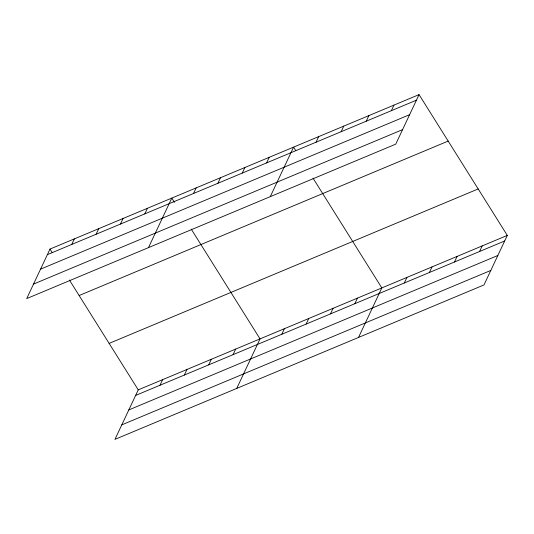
<?xml version="1.0" encoding="UTF-8"?>
<svg xmlns="http://www.w3.org/2000/svg" width="534" height="534" viewBox="0 0 534 534"><rect width="100%" height="100%" fill="white"/><g stroke="black" fill="none" stroke-linecap="round" stroke-linejoin="round"><path stroke-width="0.8" d="M419.05 94.618L50.002 249.071L26.7 298.593L395.747 144.14L419.05 94.618L507.3 235.407L483.998 284.929L114.95 439.382L138.253 389.86L507.3 235.407M71.736 244.452L74.359 238.878M96.093 234.259L98.717 228.686M120.45 224.066L123.074 218.486M144.807 213.874L147.431 208.293M148.485 247.622L171.788 198.101L174.438 202.326M193.522 193.482L196.145 187.908M217.879 183.289L220.502 177.715M242.236 173.096L244.859 167.522M159.986 385.248L162.61 379.667M266.593 162.903L269.216 157.323M184.343 375.048L186.967 369.475M270.271 196.652L293.573 147.13L295.783 150.655M208.701 364.856L211.324 359.282M316.048 142.204L318.671 136.631M233.058 354.663L235.681 349.089M341.139 131.704L343.762 126.124M236.736 388.412L260.038 338.896L191.205 229.073M366.237 121.198L368.861 115.624M281.772 334.277L284.395 328.697M391.329 110.698L393.959 105.118M306.129 324.085L308.752 318.504M330.486 313.885L333.109 308.312M354.843 303.692L357.466 298.119M358.521 337.441L381.823 287.926L312.991 178.109M404.291 283L406.921 277.42M429.389 272.494L432.013 266.92M454.487 261.994L457.111 256.413M479.579 251.487L482.202 245.914M47.379 254.645L416.427 100.192M40.557 269.149L409.605 114.697M33.522 284.088L402.576 129.635M79.125 295.529L448.173 141.076M109.13 343.402L478.177 188.949M135.629 395.44L504.677 240.988M128.801 409.938L497.855 255.486M121.772 424.884L490.819 270.431M50.002 249.071L52.205 252.589M69.42 280.043L138.253 389.86"/></g></svg>
